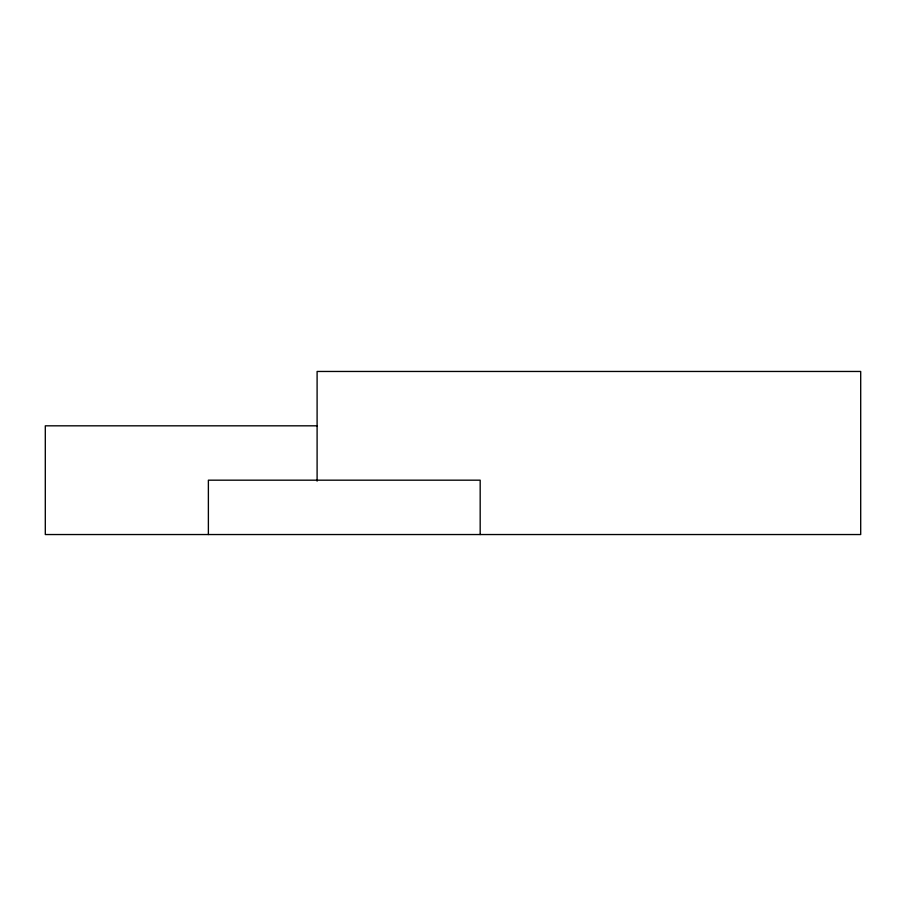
<?xml version="1.0" encoding="UTF-8"?>
<svg xmlns="http://www.w3.org/2000/svg" width="906" height="906" viewBox="0 0 906 906"><rect width="100%" height="100%" fill="white"/><g stroke="black" fill="none" stroke-linecap="round" stroke-linejoin="round"><path stroke-width="1.36" d="M317.1 425.82L45.3 425.82L45.3 534.54L860.7 534.54L860.7 371.46L317.1 371.46L317.1 481.12M480.18 534.54L480.18 480.18L208.38 480.18L208.38 534.54"/></g></svg>
